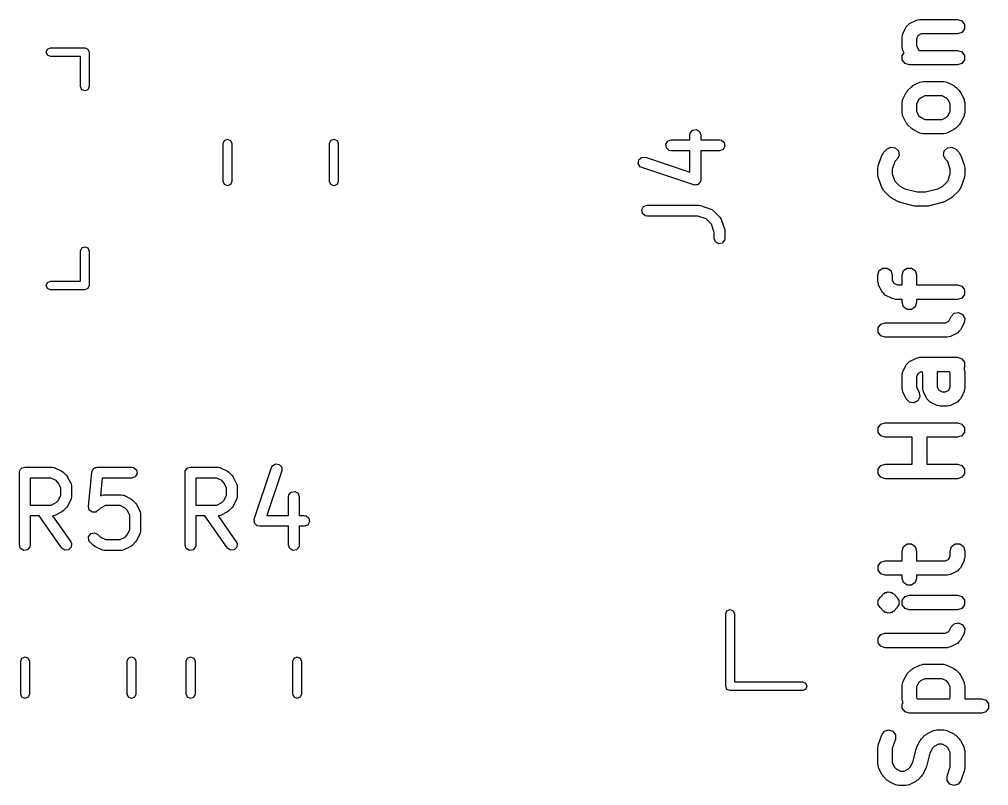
# Model space of a CAD drawing. Extents: x 32 to 173, y -120 to -34.
# Drawn here: x 159.72 to 173.09, y -74.9 to -64.32 of the extents above; entities that cross this region are included whole.
import ezdxf

# ---------------------------------------------------------------- set-up
doc = ezdxf.new("R2010")
doc.units = 0
doc.layers.add('BLACK', color=7, linetype='CONTINUOUS')

msp = doc.modelspace()

# ---------------------------------------------------------------- linework, layer by layer
at = {"layer": 'BLACK', "linetype": 'CONTINUOUS'}
for p, q in [((172, -64.3747), (172.096, -64.327)), ((172.096, -64.327), (172.118, -64.3236)), ((172.118, -64.3236), (172.14, -64.3165)), ((172.14, -64.3165), (172.664, -64.3165)), ((172.664, -64.3165), (172.723, -64.3356)), ((172.723, -64.3356), (172.759, -64.3856)), ((171.908, -64.5146), (171.956, -64.4194)), ((171.956, -64.418), (171.978, -64.3968)), ((171.956, -64.4188), (171.956, -64.418)), ((171.956, -64.4194), (171.956, -64.4188)), ((171.978, -64.3968), (171.999, -64.3753)), ((171.999, -64.3753), (172, -64.3752)), ((172, -64.3752), (172, -64.3747)), ((172.759, -64.4474), (172.723, -64.4974)), ((172.759, -64.3856), (172.759, -64.4474)), ((171.898, -64.5593), (171.905, -64.5374)), ((171.898, -64.7022), (171.898, -64.5593)), ((171.905, -64.5374), (171.908, -64.5146)), ((172.12, -64.5386), (172.098, -64.5829)), ((172.098, -64.5829), (172.098, -64.6786)), ((172.164, -64.5165), (172.12, -64.5386)), ((172.664, -64.5165), (172.164, -64.5165)), ((172.723, -64.4974), (172.664, -64.5165)), ((160.083, -64.7705), (160.101, -64.7281)), ((160.101, -64.7281), (160.143, -64.7105)), ((160.143, -64.7105), (160.618, -64.7105)), ((160.618, -64.7105), (160.66, -64.7281)), ((160.66, -64.7281), (160.678, -64.7705)), ((171.905, -64.7241), (171.898, -64.7022)), ((171.908, -64.7469), (171.905, -64.7241)), ((171.926, -64.7821), (171.908, -64.7469)), ((172.098, -64.6786), (172.127, -64.7382)), ((172.127, -64.7382), (172.134, -64.745)), ((172.134, -64.745), (172.664, -64.745)), ((172.664, -64.745), (172.723, -64.7641)), ((160.101, -64.8129), (160.083, -64.7705)), ((160.143, -64.8305), (160.101, -64.8129)), ((160.558, -64.8305), (160.143, -64.8305)), ((160.558, -65.2455), (160.558, -64.8305)), ((160.678, -64.7705), (160.678, -65.2455)), ((171.902, -64.8141), (171.926, -64.7821)), ((171.902, -64.8759), (171.902, -64.8141)), ((171.939, -64.9259), (171.902, -64.8759)), ((172.723, -64.7641), (172.759, -64.8141)), ((172.759, -64.8759), (172.723, -64.9259)), ((172.759, -64.8141), (172.759, -64.8759)), ((171.998, -64.945), (171.939, -64.9259)), ((172.664, -64.945), (171.998, -64.945)), ((172.723, -64.9259), (172.664, -64.945)), ((160.576, -65.2879), (160.558, -65.2455)), ((160.678, -65.2455), (160.66, -65.2879)), ((171.974, -65.2981), (172.022, -65.2505)), ((172.022, -65.2505), (172.037, -65.2432)), ((172.037, -65.2432), (172.048, -65.2318)), ((172.048, -65.2318), (172.143, -65.1842)), ((172.143, -65.1842), (172.166, -65.1807)), ((172.166, -65.1807), (172.188, -65.1736)), ((172.188, -65.1736), (172.474, -65.1736)), ((172.474, -65.1736), (172.496, -65.1807)), ((172.496, -65.1807), (172.518, -65.1842)), ((172.518, -65.1842), (172.614, -65.2318)), ((172.614, -65.2318), (172.625, -65.2432)), ((172.625, -65.2432), (172.64, -65.2505)), ((172.64, -65.2505), (172.687, -65.2981)), ((160.618, -65.3055), (160.576, -65.2879)), ((160.66, -65.2879), (160.618, -65.3055)), ((171.908, -65.4194), (171.956, -65.3241)), ((171.956, -65.3241), (171.967, -65.3126)), ((171.967, -65.3126), (171.974, -65.2981)), ((172.152, -65.4034), (172.127, -65.4281)), ((172.212, -65.3736), (172.152, -65.4034)), ((172.45, -65.3736), (172.212, -65.3736)), ((172.51, -65.4034), (172.45, -65.3736)), ((172.534, -65.4281), (172.51, -65.4034)), ((172.687, -65.2981), (172.695, -65.3126)), ((172.695, -65.3126), (172.706, -65.3241)), ((172.706, -65.3241), (172.754, -65.4194)), ((171.898, -65.4641), (171.905, -65.4422)), ((171.898, -65.607), (171.898, -65.4641)), ((171.905, -65.4422), (171.908, -65.4194)), ((172.127, -65.4281), (172.098, -65.4877)), ((172.098, -65.4877), (172.098, -65.5833)), ((172.564, -65.4877), (172.534, -65.4281)), ((172.564, -65.5833), (172.564, -65.4877)), ((172.754, -65.4194), (172.757, -65.4422)), ((172.757, -65.4422), (172.764, -65.4641)), ((172.764, -65.4641), (172.764, -65.607)), ((171.905, -65.6289), (171.898, -65.607)), ((171.908, -65.6517), (171.905, -65.6289)), ((171.956, -65.7469), (171.908, -65.6517)), ((172.098, -65.5833), (172.127, -65.643)), ((172.127, -65.643), (172.152, -65.6676)), ((172.152, -65.6676), (172.212, -65.6974)), ((172.45, -65.6974), (172.51, -65.6676)), ((172.51, -65.6676), (172.534, -65.643)), ((172.534, -65.643), (172.564, -65.5833)), ((172.754, -65.6517), (172.706, -65.7469)), ((172.757, -65.6289), (172.754, -65.6517)), ((172.764, -65.607), (172.757, -65.6289)), ((171.967, -65.7585), (171.956, -65.7469)), ((171.974, -65.7729), (171.967, -65.7585)), ((172.022, -65.8205), (171.974, -65.7729)), ((172.212, -65.6974), (172.45, -65.6974)), ((172.687, -65.7729), (172.64, -65.8205)), ((172.695, -65.7585), (172.687, -65.7729)), ((172.706, -65.7469), (172.695, -65.7585)), ((168.97, -65.9117), (168.975, -65.8861)), ((168.97, -65.9796), (168.97, -65.9117)), ((168.975, -65.8861), (169.008, -65.8468)), ((169.008, -65.8468), (169.059, -65.8379)), ((169.059, -65.8379), (169.103, -65.8635)), ((169.103, -65.8635), (169.12, -65.9117)), ((169.12, -65.9117), (169.12, -65.9796)), ((172.037, -65.8279), (172.022, -65.8205)), ((172.048, -65.8393), (172.037, -65.8279)), ((172.143, -65.8869), (172.048, -65.8393)), ((172.166, -65.8903), (172.143, -65.8869)), ((172.188, -65.8974), (172.166, -65.8903)), ((172.474, -65.8974), (172.188, -65.8974)), ((172.496, -65.8903), (172.474, -65.8974)), ((172.518, -65.8869), (172.496, -65.8903)), ((172.614, -65.8393), (172.518, -65.8869)), ((172.625, -65.8279), (172.614, -65.8393)), ((172.64, -65.8205), (172.625, -65.8279)), ((162.527, -66.0327), (162.545, -65.9903)), ((162.527, -66.5553), (162.527, -66.0327)), ((162.545, -65.9903), (162.587, -65.9727)), ((162.587, -65.9727), (162.629, -65.9903)), ((162.629, -65.9903), (162.647, -66.0327)), ((162.647, -66.0327), (162.647, -66.5553)), ((163.997, -66.0327), (164.015, -65.9903)), ((163.997, -66.5553), (163.997, -66.0327)), ((164.015, -65.9903), (164.057, -65.9727)), ((164.057, -65.9727), (164.099, -65.9903)), ((164.099, -65.9903), (164.117, -66.0327)), ((164.117, -66.0327), (164.117, -66.5553)), ((168.638, -66.0415), (168.664, -65.9971)), ((168.647, -66.0921), (168.638, -66.0415)), ((168.664, -65.9971), (168.712, -65.9796)), ((168.712, -65.9796), (168.97, -65.9796)), ((169.12, -65.9796), (169.379, -65.9796)), ((169.379, -65.9796), (169.404, -65.9841)), ((169.404, -65.9841), (169.444, -66.0171)), ((169.453, -66.0676), (169.427, -66.112)), ((169.444, -66.0171), (169.453, -66.0676)), ((171.689, -66.1077), (171.744, -66.0796)), ((171.744, -66.0796), (171.805, -66.0893)), ((172.524, -66.0893), (172.585, -66.0796)), ((172.585, -66.0796), (172.64, -66.1077)), ((168.686, -66.125), (168.647, -66.0921)), ((168.712, -66.1296), (168.686, -66.125)), ((168.97, -66.1296), (168.712, -66.1296)), ((168.97, -66.4267), (168.97, -66.1296)), ((169.379, -66.1296), (169.12, -66.1296)), ((169.12, -66.1296), (169.12, -66.5308)), ((169.427, -66.112), (169.379, -66.1296)), ((171.569, -66.3372), (171.617, -66.1944)), ((171.617, -66.1944), (171.631, -66.1758)), ((171.631, -66.1758), (171.641, -66.1553)), ((171.641, -66.1553), (171.689, -66.1077)), ((171.805, -66.0893), (171.849, -66.133)), ((171.858, -66.194), (171.83, -66.2491)), ((171.849, -66.133), (171.858, -66.194)), ((172.47, -66.194), (172.48, -66.133)), ((172.498, -66.2491), (172.47, -66.194)), ((172.48, -66.133), (172.524, -66.0893)), ((172.64, -66.1077), (172.687, -66.1553)), ((172.687, -66.1553), (172.698, -66.1758)), ((172.698, -66.1758), (172.711, -66.1944)), ((172.711, -66.1944), (172.759, -66.3372)), ((168.258, -66.3077), (168.265, -66.257)), ((168.285, -66.3514), (168.258, -66.3077)), ((168.265, -66.257), (168.304, -66.2229)), ((168.307, -66.3638), (168.285, -66.3514)), ((168.304, -66.2229), (168.355, -66.2215)), ((168.355, -66.2215), (168.97, -66.4267)), ((171.564, -66.3689), (171.569, -66.3534)), ((171.569, -66.3534), (171.569, -66.3372)), ((171.799, -66.28), (171.764, -66.3851)), ((171.83, -66.2491), (171.799, -66.28)), ((172.529, -66.28), (172.498, -66.2491)), ((172.564, -66.3851), (172.529, -66.28)), ((172.759, -66.3372), (172.759, -66.3534)), ((172.759, -66.3534), (172.764, -66.3689)), ((169.022, -66.6019), (168.307, -66.3638)), ((171.564, -66.4641), (171.564, -66.3689)), ((171.569, -66.4795), (171.564, -66.4641)), ((171.569, -66.4957), (171.569, -66.4795)), ((171.764, -66.3851), (171.764, -66.4479)), ((171.764, -66.4479), (171.799, -66.5529)), ((172.529, -66.5529), (172.564, -66.4479)), ((172.564, -66.4479), (172.564, -66.3851)), ((172.764, -66.4641), (172.759, -66.4795)), ((172.759, -66.4795), (172.759, -66.4957)), ((172.764, -66.3689), (172.764, -66.4641)), ((162.545, -66.5977), (162.527, -66.5553)), ((162.587, -66.6153), (162.545, -66.5977)), ((162.629, -66.5977), (162.587, -66.6153)), ((162.647, -66.5553), (162.629, -66.5977)), ((164.015, -66.5977), (163.997, -66.5553)), ((164.057, -66.6153), (164.015, -66.5977)), ((164.099, -66.5977), (164.057, -66.6153)), ((164.117, -66.5553), (164.099, -66.5977)), ((169.027, -66.6018), (169.022, -66.6019)), ((169.032, -66.6046), (169.027, -66.6018)), ((169.053, -66.6011), (169.032, -66.6046)), ((169.073, -66.6005), (169.053, -66.6011)), ((169.077, -66.5967), (169.073, -66.6005)), ((169.083, -66.5957), (169.077, -66.5967)), ((169.096, -66.58), (169.083, -66.5957)), ((169.111, -66.5665), (169.096, -66.58)), ((169.112, -66.5608), (169.111, -66.5665)), ((169.116, -66.5564), (169.112, -66.5608)), ((169.12, -66.5308), (169.116, -66.5564)), ((171.617, -66.6386), (171.569, -66.4957)), ((171.799, -66.5529), (171.866, -66.62)), ((171.866, -66.62), (171.937, -66.6555)), ((172.391, -66.6555), (172.462, -66.62)), ((172.462, -66.62), (172.529, -66.5529)), ((172.759, -66.4957), (172.711, -66.6386)), ((171.631, -66.6571), (171.617, -66.6386)), ((171.641, -66.6777), (171.631, -66.6571)), ((171.736, -66.7729), (171.641, -66.6777)), ((171.937, -66.6555), (172.105, -66.6974)), ((172.105, -66.6974), (172.223, -66.6974)), ((172.223, -66.6974), (172.391, -66.6555)), ((172.687, -66.6777), (172.592, -66.7729)), ((172.698, -66.6571), (172.687, -66.6777)), ((172.711, -66.6386), (172.698, -66.6571)), ((168.331, -66.9019), (168.379, -66.8843)), ((168.379, -66.8843), (169.093, -66.8843)), ((169.093, -66.8843), (169.115, -66.8882)), ((169.115, -66.8882), (169.117, -66.8882)), ((169.117, -66.8882), (169.26, -66.9358)), ((171.751, -66.7803), (171.736, -66.7729)), ((171.762, -66.7916), (171.751, -66.7803)), ((171.858, -66.8393), (171.762, -66.7916)), ((171.869, -66.8409), (171.858, -66.8393)), ((171.878, -66.8468), (171.869, -66.8409)), ((172.069, -66.8944), (171.878, -66.8468)), ((172.45, -66.8468), (172.26, -66.8944)), ((172.46, -66.8409), (172.45, -66.8468)), ((172.471, -66.8393), (172.46, -66.8409)), ((172.566, -66.7916), (172.471, -66.8393)), ((172.578, -66.7803), (172.566, -66.7916)), ((172.592, -66.7729), (172.578, -66.7803)), ((168.305, -66.9463), (168.331, -66.9019)), ((168.314, -66.9968), (168.305, -66.9463)), ((168.353, -67.0298), (168.314, -66.9968)), ((169.26, -66.9358), (169.283, -66.9482)), ((169.283, -66.9482), (169.285, -66.952)), ((169.285, -66.952), (169.289, -66.9539)), ((169.289, -66.9539), (169.384, -67.0492)), ((172.081, -66.8936), (172.069, -66.8944)), ((172.093, -66.8974), (172.081, -66.8936)), ((172.236, -66.8974), (172.093, -66.8974)), ((172.247, -66.8936), (172.236, -66.8974)), ((172.26, -66.8944), (172.247, -66.8936)), ((168.379, -67.0343), (168.353, -67.0298)), ((169.081, -67.0343), (168.379, -67.0343)), ((169.195, -67.0725), (169.081, -67.0343)), ((169.266, -67.1427), (169.195, -67.0725)), ((169.304, -67.2572), (169.266, -67.1427)), ((169.384, -67.0492), (169.399, -67.0705)), ((169.399, -67.0705), (169.4, -67.075)), ((169.4, -67.075), (169.402, -67.0785)), ((169.402, -67.0785), (169.45, -67.2213)), ((169.304, -67.3403), (169.304, -67.2572)), ((169.45, -67.2213), (169.453, -67.2435)), ((169.453, -67.2435), (169.454, -67.245)), ((169.454, -67.245), (169.454, -67.3403)), ((169.321, -67.3885), (169.304, -67.3403)), ((169.366, -67.4141), (169.321, -67.3885)), ((169.416, -67.4052), (169.366, -67.4141)), ((169.449, -67.3659), (169.416, -67.4052)), ((169.454, -67.3403), (169.449, -67.3659)), ((160.558, -67.5155), (160.576, -67.4731)), ((160.558, -67.9305), (160.558, -67.5155)), ((160.576, -67.4731), (160.618, -67.4555)), ((160.618, -67.4555), (160.66, -67.4731)), ((160.66, -67.4731), (160.678, -67.5155)), ((160.678, -67.5155), (160.678, -67.9905)), ((171.564, -67.845), (171.583, -67.7863)), ((171.583, -67.7863), (171.633, -67.7499)), ((171.633, -67.7499), (171.695, -67.7499)), ((171.695, -67.7499), (171.745, -67.7863)), ((171.745, -67.7863), (171.764, -67.845)), ((171.898, -67.845), (171.917, -67.7863)), ((171.917, -67.7863), (171.967, -67.7499)), ((171.967, -67.7499), (172.028, -67.7499)), ((172.028, -67.7499), (172.078, -67.7863)), ((172.078, -67.7863), (172.098, -67.845)), ((160.083, -67.9905), (160.101, -67.9481)), ((160.101, -67.9481), (160.143, -67.9305)), ((160.143, -67.9305), (160.558, -67.9305)), ((171.564, -67.9403), (171.564, -67.845)), ((171.571, -67.9622), (171.564, -67.9403)), ((171.764, -67.845), (171.764, -67.9167)), ((171.764, -67.9167), (171.786, -67.961)), ((171.898, -67.9831), (171.898, -67.845)), ((172.098, -67.845), (172.098, -67.9831)), ((160.101, -68.0329), (160.083, -67.9905)), ((160.143, -68.0505), (160.101, -68.0329)), ((160.618, -68.0505), (160.143, -68.0505)), ((160.66, -68.0329), (160.618, -68.0505)), ((160.678, -67.9905), (160.66, -68.0329)), ((171.575, -67.985), (171.571, -67.9622)), ((171.622, -68.0802), (171.575, -67.985)), ((171.623, -68.0808), (171.622, -68.0802)), ((171.623, -68.0816), (171.623, -68.0808)), ((171.645, -68.1028), (171.623, -68.0816)), ((171.786, -67.961), (171.831, -67.9831)), ((171.831, -67.9831), (171.898, -67.9831)), ((172.098, -67.9831), (172.664, -67.9831)), ((172.664, -67.9831), (172.723, -68.0022)), ((172.723, -68.0022), (172.759, -68.0522)), ((172.759, -68.0522), (172.759, -68.114)), ((171.666, -68.1243), (171.645, -68.1028)), ((171.667, -68.1244), (171.666, -68.1243)), ((171.667, -68.125), (171.667, -68.1244)), ((171.762, -68.1726), (171.667, -68.125)), ((171.785, -68.176), (171.762, -68.1726)), ((171.807, -68.1831), (171.785, -68.176)), ((171.898, -68.1831), (171.807, -68.1831)), ((171.898, -68.226), (171.898, -68.1831)), ((171.917, -68.2848), (171.898, -68.226)), ((172.098, -68.226), (172.078, -68.2848)), ((172.664, -68.1831), (172.098, -68.1831)), ((172.098, -68.1831), (172.098, -68.226)), ((172.723, -68.164), (172.664, -68.1831)), ((172.759, -68.114), (172.723, -68.164)), ((171.967, -68.3211), (171.917, -68.2848)), ((172.028, -68.3211), (171.967, -68.3211)), ((172.078, -68.2848), (172.028, -68.3211)), ((172.498, -68.507), (172.542, -68.4848)), ((172.542, -68.4848), (172.575, -68.4194)), ((172.575, -68.4194), (172.618, -68.3753)), ((172.618, -68.3753), (172.679, -68.3652)), ((172.679, -68.3652), (172.734, -68.3928)), ((172.734, -68.3928), (172.763, -68.4477)), ((172.763, -68.4477), (172.754, -68.5088)), ((171.569, -68.576), (171.605, -68.526)), ((171.569, -68.6379), (171.569, -68.576)), ((171.605, -68.526), (171.664, -68.507)), ((171.664, -68.507), (172.498, -68.507)), ((172.684, -68.6266), (172.663, -68.6481)), ((172.705, -68.6054), (172.684, -68.6266)), ((172.706, -68.6041), (172.705, -68.6046)), ((172.705, -68.6046), (172.705, -68.6054)), ((172.754, -68.5088), (172.706, -68.6041)), ((171.605, -68.6879), (171.569, -68.6379)), ((171.664, -68.707), (171.605, -68.6879)), ((172.521, -68.707), (171.664, -68.707)), ((172.543, -68.6998), (172.521, -68.707)), ((172.566, -68.6964), (172.543, -68.6998)), ((172.661, -68.6488), (172.566, -68.6964)), ((172.662, -68.6482), (172.661, -68.6488)), ((172.663, -68.6481), (172.662, -68.6482)), ((172, -69.0413), (172.096, -68.9937)), ((172.096, -68.9937), (172.118, -68.9903)), ((172.118, -68.9903), (172.14, -68.9831)), ((172.14, -68.9831), (172.664, -68.9831)), ((172.664, -68.9831), (172.723, -69.0022)), ((172.723, -69.0022), (172.759, -69.0522)), ((171.908, -69.1813), (171.956, -69.086)), ((171.956, -69.0847), (171.978, -69.0635)), ((171.956, -69.0855), (171.956, -69.0847)), ((171.956, -69.086), (171.956, -69.0855)), ((171.978, -69.0635), (171.999, -69.042)), ((171.999, -69.042), (172, -69.0419)), ((172, -69.0419), (172, -69.0413)), ((172.759, -69.114), (172.75, -69.1267)), ((172.75, -69.1267), (172.754, -69.1337)), ((172.754, -69.1337), (172.757, -69.1565)), ((172.757, -69.1565), (172.764, -69.1784)), ((172.759, -69.0522), (172.759, -69.114)), ((171.898, -69.226), (171.905, -69.2041)), ((171.898, -69.4165), (171.898, -69.226)), ((171.905, -69.2041), (171.908, -69.1813)), ((172.12, -69.2053), (172.098, -69.2496)), ((172.098, -69.2496), (172.098, -69.3929)), ((172.164, -69.1831), (172.12, -69.2053)), ((172.174, -69.1831), (172.164, -69.1831)), ((172.183, -69.202), (172.174, -69.1831)), ((172.183, -69.4165), (172.183, -69.202)), ((172.555, -69.1831), (172.383, -69.1831)), ((172.383, -69.1831), (172.383, -69.3929)), ((172.564, -69.202), (172.555, -69.1831)), ((172.564, -69.3929), (172.564, -69.202)), ((172.764, -69.1784), (172.764, -69.4165)), ((171.905, -69.4384), (171.898, -69.4165)), ((172.098, -69.3929), (172.135, -69.467)), ((172.19, -69.4384), (172.183, -69.4165)), ((172.383, -69.3929), (172.405, -69.4372)), ((172.542, -69.4372), (172.564, -69.3929)), ((172.764, -69.4165), (172.757, -69.4384)), ((171.908, -69.4612), (171.905, -69.4384)), ((171.956, -69.5564), (171.908, -69.4612)), ((171.999, -69.6005), (171.956, -69.5564)), ((172.144, -69.5281), (172.115, -69.583)), ((172.135, -69.467), (172.144, -69.5281)), ((172.194, -69.4612), (172.19, -69.4384)), ((172.241, -69.5564), (172.194, -69.4612)), ((172.242, -69.557), (172.241, -69.5564)), ((172.242, -69.5578), (172.242, -69.557)), ((172.264, -69.579), (172.242, -69.5578)), ((172.405, -69.4372), (172.45, -69.4593)), ((172.45, -69.4593), (172.498, -69.4593)), ((172.498, -69.4593), (172.542, -69.4372)), ((172.705, -69.5578), (172.684, -69.579)), ((172.706, -69.5564), (172.705, -69.557)), ((172.705, -69.557), (172.705, -69.5578)), ((172.754, -69.4612), (172.706, -69.5564)), ((172.757, -69.4384), (172.754, -69.4612)), ((172.06, -69.6106), (171.999, -69.6005)), ((172.115, -69.583), (172.06, -69.6106)), ((172.285, -69.6005), (172.264, -69.579)), ((172.286, -69.6006), (172.285, -69.6005)), ((172.286, -69.6012), (172.286, -69.6006)), ((172.381, -69.6488), (172.286, -69.6012)), ((172.404, -69.6522), (172.381, -69.6488)), ((172.426, -69.6593), (172.404, -69.6522)), ((172.521, -69.6593), (172.426, -69.6593)), ((172.543, -69.6522), (172.521, -69.6593)), ((172.566, -69.6488), (172.543, -69.6522)), ((172.661, -69.6012), (172.566, -69.6488)), ((172.662, -69.6006), (172.661, -69.6012)), ((172.663, -69.6005), (172.662, -69.6006)), ((172.684, -69.579), (172.663, -69.6005)), ((171.569, -69.957), (171.605, -69.907)), ((171.569, -70.0188), (171.569, -69.957)), ((171.605, -69.907), (171.664, -69.8879)), ((171.664, -69.8879), (172.664, -69.8879)), ((172.664, -69.8879), (172.723, -69.907)), ((172.723, -69.907), (172.759, -69.957)), ((172.759, -69.957), (172.759, -70.0188)), ((171.605, -70.0688), (171.569, -70.0188)), ((171.664, -70.0879), (171.605, -70.0688)), ((172.04, -70.0879), (171.664, -70.0879)), ((172.04, -70.4593), (172.04, -70.0879)), ((172.664, -70.0879), (172.24, -70.0879)), ((172.24, -70.0879), (172.24, -70.4593)), ((172.723, -70.0688), (172.664, -70.0879)), ((172.759, -70.0188), (172.723, -70.0688)), ((159.772, -70.5065), (159.79, -70.4998)), ((159.79, -70.4998), (160.171, -70.4998)), ((160.171, -70.4998), (160.197, -70.5043)), ((160.775, -70.5053), (160.79, -70.4998)), ((160.79, -70.4998), (161.266, -70.4998)), ((161.266, -70.4998), (161.292, -70.5043)), ((162.058, -70.5065), (162.076, -70.4998)), ((162.076, -70.4998), (162.457, -70.4998)), ((162.457, -70.4998), (162.483, -70.5043)), ((163.195, -70.5035), (163.208, -70.4806)), ((163.208, -70.4806), (163.251, -70.4537)), ((163.251, -70.4537), (163.302, -70.4612)), ((163.302, -70.4612), (163.336, -70.4996)), ((163.336, -70.4996), (163.338, -70.5509)), ((171.569, -70.5284), (171.605, -70.4784)), ((171.605, -70.4784), (171.664, -70.4593)), ((171.664, -70.4593), (172.04, -70.4593)), ((172.24, -70.4593), (172.664, -70.4593)), ((172.664, -70.4593), (172.723, -70.4784)), ((172.723, -70.4784), (172.759, -70.5284)), ((159.715, -70.5748), (159.717, -70.5651)), ((159.715, -71.5748), (159.715, -70.5748)), ((159.716, -70.5618), (159.718, -70.5589)), ((159.717, -70.5651), (159.716, -70.5618)), ((159.718, -70.5589), (159.719, -70.5492)), ((159.719, -70.5492), (159.732, -70.5342)), ((159.732, -70.5342), (159.742, -70.5174)), ((159.742, -70.5174), (159.748, -70.5151)), ((159.748, -70.5151), (159.752, -70.5099)), ((159.752, -70.5099), (159.772, -70.5065)), ((160.197, -70.5043), (160.2, -70.5072)), ((160.2, -70.5072), (160.204, -70.5077)), ((160.204, -70.5077), (160.3, -70.5554)), ((160.3, -70.5554), (160.318, -70.5687)), ((160.318, -70.5687), (160.319, -70.5694)), ((160.319, -70.5694), (160.367, -70.617)), ((160.367, -70.617), (160.38, -70.6354)), ((160.38, -70.6354), (160.381, -70.6365)), ((160.668, -71.0435), (160.715, -70.5674)), ((160.715, -70.5674), (160.716, -70.5635)), ((160.716, -70.5618), (160.718, -70.5591)), ((160.716, -70.5635), (160.716, -70.5618)), ((160.718, -70.5591), (160.722, -70.5423)), ((160.722, -70.5423), (160.734, -70.5312)), ((160.734, -70.5312), (160.742, -70.5174)), ((160.742, -70.5174), (160.752, -70.5138)), ((160.752, -70.5138), (160.759, -70.5065)), ((160.759, -70.5065), (160.775, -70.5053)), ((161.314, -70.6323), (161.266, -70.6498)), ((161.292, -70.5043), (161.331, -70.5373)), ((161.34, -70.5878), (161.314, -70.6323)), ((161.331, -70.5373), (161.34, -70.5878)), ((162.001, -70.5748), (162.003, -70.5651)), ((162.001, -71.5748), (162.001, -70.5748)), ((162.002, -70.5618), (162.004, -70.5589)), ((162.003, -70.5651), (162.002, -70.5618)), ((162.004, -70.5589), (162.005, -70.5492)), ((162.005, -70.5492), (162.018, -70.5342)), ((162.018, -70.5342), (162.028, -70.5174)), ((162.028, -70.5174), (162.034, -70.5151)), ((162.034, -70.5151), (162.038, -70.5099)), ((162.038, -70.5099), (162.058, -70.5065)), ((162.483, -70.5043), (162.486, -70.5072)), ((162.486, -70.5072), (162.49, -70.5077)), ((162.49, -70.5077), (162.586, -70.5554)), ((162.586, -70.5554), (162.604, -70.5687)), ((162.604, -70.5687), (162.605, -70.5694)), ((162.605, -70.5694), (162.653, -70.617)), ((162.653, -70.617), (162.666, -70.6354)), ((162.666, -70.6354), (162.667, -70.6365)), ((162.957, -71.2178), (163.195, -70.5035)), ((163.338, -70.5509), (163.132, -71.1665)), ((171.569, -70.5902), (171.569, -70.5284)), ((171.605, -70.6402), (171.569, -70.5902)), ((172.759, -70.5902), (172.723, -70.6402)), ((172.759, -70.5284), (172.759, -70.5902)), ((160.153, -70.6498), (159.865, -70.6498)), ((159.865, -70.6498), (159.865, -71.0236)), ((160.222, -70.6841), (160.153, -70.6498)), ((160.252, -70.7145), (160.222, -70.6841)), ((160.286, -70.783), (160.252, -70.7145)), ((160.381, -70.6365), (160.428, -70.7318)), ((160.428, -70.7318), (160.436, -70.7567)), ((160.436, -70.7567), (160.435, -70.7611)), ((160.435, -70.7611), (160.436, -70.7653)), ((160.436, -70.7653), (160.436, -70.9082)), ((160.858, -70.6498), (160.833, -70.898)), ((161.266, -70.6498), (160.858, -70.6498)), ((162.439, -70.6498), (162.151, -70.6498)), ((162.151, -70.6498), (162.151, -71.0236)), ((162.508, -70.6841), (162.439, -70.6498)), ((162.538, -70.7145), (162.508, -70.6841)), ((162.572, -70.783), (162.538, -70.7145)), ((162.667, -70.6365), (162.714, -70.7318)), ((162.714, -70.7318), (162.722, -70.7567)), ((162.722, -70.7567), (162.721, -70.7611)), ((162.721, -70.7611), (162.722, -70.7653)), ((162.722, -70.7653), (162.722, -70.9082)), ((171.664, -70.6593), (171.605, -70.6402)), ((172.664, -70.6593), (171.664, -70.6593)), ((172.723, -70.6402), (172.664, -70.6593)), ((160.252, -70.959), (160.286, -70.8904)), ((160.286, -70.8904), (160.286, -70.783)), ((160.833, -70.898), (160.852, -70.8887)), ((160.852, -70.8887), (160.877, -70.8813)), ((160.877, -70.8813), (160.881, -70.8823)), ((160.881, -70.8823), (160.885, -70.8808)), ((160.885, -70.8808), (161.123, -70.8808)), ((161.123, -70.8808), (161.149, -70.8853)), ((161.149, -70.8853), (161.152, -70.8882)), ((161.152, -70.8882), (161.157, -70.8887)), ((161.157, -70.8887), (161.252, -70.9363)), ((162.538, -70.959), (162.572, -70.8904)), ((162.572, -70.8904), (162.572, -70.783)), ((163.429, -70.9082), (163.434, -70.8825)), ((163.434, -70.8825), (163.467, -70.8432)), ((163.467, -70.8432), (163.517, -70.8343)), ((163.517, -70.8343), (163.562, -70.8599)), ((163.562, -70.8599), (163.579, -70.9082)), ((159.865, -71.0236), (160.153, -71.0236)), ((160.153, -71.0236), (160.222, -70.9894)), ((160.222, -70.9894), (160.252, -70.959)), ((160.381, -71.0369), (160.367, -71.0549)), ((160.428, -70.9417), (160.381, -71.0369)), ((160.429, -70.9372), (160.428, -70.9417)), ((160.432, -70.9338), (160.429, -70.9372)), ((160.436, -70.9082), (160.432, -70.9338)), ((160.903, -71.0308), (160.834, -71.065)), ((161.106, -71.0308), (160.903, -71.0308)), ((161.174, -71.065), (161.106, -71.0308)), ((161.252, -70.9363), (161.27, -70.9497)), ((161.27, -70.9497), (161.272, -70.9504)), ((161.272, -70.9504), (161.319, -70.998)), ((161.319, -70.998), (161.332, -71.0163)), ((161.332, -71.0163), (161.333, -71.0175)), ((161.333, -71.0175), (161.381, -71.1127)), ((162.151, -71.0236), (162.439, -71.0236)), ((162.439, -71.0236), (162.508, -70.9894)), ((162.508, -70.9894), (162.538, -70.959)), ((162.667, -71.0369), (162.653, -71.0549)), ((162.714, -70.9417), (162.667, -71.0369)), ((162.715, -70.9372), (162.714, -70.9417)), ((162.718, -70.9338), (162.715, -70.9372)), ((162.722, -70.9082), (162.718, -70.9338)), ((163.429, -71.1665), (163.429, -70.9082)), ((163.579, -70.9082), (163.579, -71.1665)), ((160.204, -71.1657), (160.179, -71.1731)), ((160.3, -71.1181), (160.204, -71.1657)), ((160.301, -71.1169), (160.3, -71.1181)), ((160.319, -71.104), (160.301, -71.1169)), ((160.367, -71.0564), (160.319, -71.104)), ((160.367, -71.0549), (160.367, -71.0564)), ((160.668, -71.044), (160.668, -71.0435)), ((160.668, -71.0445), (160.668, -71.044)), ((160.674, -71.0688), (160.668, -71.0445)), ((160.68, -71.0933), (160.674, -71.0688)), ((160.681, -71.0935), (160.68, -71.0933)), ((160.681, -71.094), (160.681, -71.0935)), ((160.701, -71.1085), (160.681, -71.094)), ((160.722, -71.1232), (160.701, -71.1085)), ((160.723, -71.1235), (160.722, -71.1232)), ((160.722, -71.1232), (160.722, -71.1232)), ((160.748, -71.1213), (160.723, -71.1235)), ((160.773, -71.1194), (160.748, -71.1213)), ((160.774, -71.119), (160.773, -71.119)), ((160.773, -71.119), (160.773, -71.1194)), ((160.795, -71.104), (160.774, -71.119)), ((160.834, -71.065), (160.795, -71.104)), ((161.204, -71.0954), (161.174, -71.065)), ((161.239, -71.164), (161.204, -71.0954)), ((161.239, -71.3666), (161.239, -71.164)), ((161.381, -71.1127), (161.388, -71.1377)), ((161.388, -71.1377), (161.387, -71.142)), ((161.387, -71.142), (161.389, -71.1462)), ((161.389, -71.1462), (161.389, -71.3843)), ((162.49, -71.1657), (162.465, -71.1731)), ((162.586, -71.1181), (162.49, -71.1657)), ((162.587, -71.1169), (162.586, -71.1181)), ((162.605, -71.104), (162.587, -71.1169)), ((162.653, -71.0564), (162.605, -71.104)), ((162.653, -71.0549), (162.653, -71.0564)), ((163.132, -71.1665), (163.429, -71.1665)), ((163.579, -71.1665), (163.647, -71.1665)), ((163.647, -71.1665), (163.673, -71.171)), ((159.989, -71.1736), (159.865, -71.1736)), ((159.865, -71.1736), (159.865, -71.5748)), ((160.3, -71.6178), (159.989, -71.1736)), ((160.175, -71.1721), (160.172, -71.1733)), ((160.172, -71.1733), (160.423, -71.5318)), ((160.179, -71.1731), (160.175, -71.1721)), ((162.275, -71.1736), (162.151, -71.1736)), ((162.151, -71.1736), (162.151, -71.5748)), ((162.586, -71.6178), (162.275, -71.1736)), ((162.461, -71.1721), (162.458, -71.1733)), ((162.458, -71.1733), (162.709, -71.5318)), ((162.465, -71.1731), (162.461, -71.1721)), ((162.954, -71.2285), (162.957, -71.2235)), ((162.958, -71.2486), (162.954, -71.2285)), ((162.957, -71.2235), (162.957, -71.2178)), ((162.959, -71.2691), (162.958, -71.2486)), ((162.962, -71.2733), (162.959, -71.2691)), ((162.963, -71.279), (162.962, -71.2733)), ((162.979, -71.2921), (162.963, -71.279)), ((162.993, -71.3074), (162.979, -71.2921)), ((163.696, -71.2989), (163.647, -71.3165)), ((163.673, -71.171), (163.712, -71.204)), ((163.721, -71.2545), (163.696, -71.2989)), ((163.712, -71.204), (163.721, -71.2545)), ((160.67, -71.4602), (160.699, -71.4181)), ((160.699, -71.4181), (160.749, -71.4049)), ((160.749, -71.4049), (160.795, -71.4265)), ((160.795, -71.4265), (160.834, -71.4656)), ((161.174, -71.4656), (161.204, -71.4352)), ((161.204, -71.4352), (161.239, -71.3666)), ((161.381, -71.4179), (161.333, -71.5131)), ((161.384, -71.41), (161.381, -71.4134)), ((161.381, -71.4134), (161.381, -71.4179)), ((161.389, -71.3843), (161.384, -71.41)), ((162.998, -71.3083), (162.993, -71.3074)), ((163.003, -71.312), (162.998, -71.3083)), ((163.028, -71.3165), (163.003, -71.312)), ((163.429, -71.3165), (163.028, -71.3165)), ((163.429, -71.5748), (163.429, -71.3165)), ((163.647, -71.3165), (163.579, -71.3165)), ((163.579, -71.3165), (163.579, -71.5748)), ((160.423, -71.5318), (160.434, -71.5554)), ((160.434, -71.5554), (160.429, -71.6065)), ((160.674, -71.5113), (160.67, -71.4602)), ((160.689, -71.5326), (160.674, -71.5113)), ((160.737, -71.5802), (160.689, -71.5326)), ((160.834, -71.4656), (160.903, -71.4998)), ((160.903, -71.4998), (161.106, -71.4998)), ((161.106, -71.4998), (161.174, -71.4656)), ((161.319, -71.5326), (161.272, -71.5802)), ((161.32, -71.5311), (161.319, -71.5326)), ((161.333, -71.5131), (161.32, -71.5311)), ((162.709, -71.5318), (162.72, -71.5554)), ((162.72, -71.5554), (162.715, -71.6065)), ((171.917, -71.5958), (171.967, -71.5595)), ((171.967, -71.5595), (172.028, -71.5595)), ((172.028, -71.5595), (172.078, -71.5958)), ((172.583, -71.5958), (172.633, -71.5595)), ((172.633, -71.5595), (172.695, -71.5595)), ((172.695, -71.5595), (172.745, -71.5958)), ((159.732, -71.623), (159.715, -71.5748)), ((159.777, -71.6487), (159.732, -71.623)), ((159.827, -71.6398), (159.777, -71.6487)), ((159.86, -71.6005), (159.827, -71.6398)), ((159.865, -71.5748), (159.86, -71.6005)), ((160.342, -71.6473), (160.3, -71.6178)), ((160.393, -71.6428), (160.342, -71.6473)), ((160.429, -71.6065), (160.393, -71.6428)), ((160.738, -71.5809), (160.737, -71.5802)), ((160.756, -71.5943), (160.738, -71.5809)), ((160.852, -71.6419), (160.756, -71.5943)), ((160.856, -71.6424), (160.852, -71.6419)), ((160.859, -71.6453), (160.856, -71.6424)), ((160.885, -71.6498), (160.859, -71.6453)), ((161.123, -71.6498), (160.885, -71.6498)), ((161.127, -71.6483), (161.123, -71.6498)), ((161.132, -71.6493), (161.127, -71.6483)), ((161.157, -71.6419), (161.132, -71.6493)), ((161.252, -71.5943), (161.157, -71.6419)), ((161.253, -71.5931), (161.252, -71.5943)), ((161.272, -71.5802), (161.253, -71.5931)), ((162.018, -71.623), (162.001, -71.5748)), ((162.063, -71.6487), (162.018, -71.623)), ((162.113, -71.6398), (162.063, -71.6487)), ((162.146, -71.6005), (162.113, -71.6398)), ((162.151, -71.5748), (162.146, -71.6005)), ((162.628, -71.6473), (162.586, -71.6178)), ((162.679, -71.6428), (162.628, -71.6473)), ((162.715, -71.6065), (162.679, -71.6428)), ((163.447, -71.623), (163.429, -71.5748)), ((163.491, -71.6487), (163.447, -71.623)), ((163.542, -71.6398), (163.491, -71.6487)), ((163.575, -71.6005), (163.542, -71.6398)), ((163.579, -71.5748), (163.575, -71.6005)), ((171.898, -71.6546), (171.917, -71.5958)), ((171.898, -71.7927), (171.898, -71.6546)), ((172.078, -71.5958), (172.098, -71.6546)), ((172.098, -71.6546), (172.098, -71.7927)), ((172.564, -71.6546), (172.583, -71.5958)), ((172.564, -71.7262), (172.564, -71.6546)), ((172.745, -71.5958), (172.764, -71.6546)), ((172.764, -71.6546), (172.764, -71.7498)), ((171.569, -71.8618), (171.605, -71.8118)), ((171.605, -71.8118), (171.664, -71.7927)), ((171.664, -71.7927), (171.898, -71.7927)), ((172.098, -71.7927), (172.498, -71.7927)), ((172.498, -71.7927), (172.542, -71.7705)), ((172.542, -71.7705), (172.564, -71.7262)), ((172.754, -71.7945), (172.706, -71.8898)), ((172.757, -71.7717), (172.754, -71.7945)), ((172.764, -71.7498), (172.757, -71.7717)), ((171.569, -71.9236), (171.569, -71.8618)), ((171.605, -71.9736), (171.569, -71.9236)), ((171.664, -71.9927), (171.605, -71.9736)), ((172.661, -71.9345), (172.566, -71.9821)), ((172.662, -71.9339), (172.661, -71.9345)), ((172.663, -71.9338), (172.662, -71.9339)), ((172.684, -71.9123), (172.663, -71.9338)), ((172.705, -71.8911), (172.684, -71.9123)), ((172.706, -71.8898), (172.705, -71.8903)), ((172.705, -71.8903), (172.705, -71.8911)), ((171.898, -71.9927), (171.664, -71.9927)), ((171.898, -72.0355), (171.898, -71.9927)), ((171.917, -72.0943), (171.898, -72.0355)), ((171.967, -72.1306), (171.917, -72.0943)), ((172.078, -72.0943), (172.028, -72.1306)), ((172.098, -72.0355), (172.078, -72.0943)), ((172.521, -71.9927), (172.098, -71.9927)), ((172.098, -71.9927), (172.098, -72.0355)), ((172.543, -71.9855), (172.521, -71.9927)), ((172.566, -71.9821), (172.543, -71.9855)), ((171.655, -72.2433), (171.666, -72.2321)), ((171.666, -72.2321), (171.682, -72.2297)), ((171.682, -72.2297), (171.696, -72.2225)), ((171.696, -72.2225), (171.712, -72.2249)), ((171.712, -72.2249), (171.727, -72.2225)), ((171.727, -72.2225), (171.742, -72.2297)), ((171.742, -72.2297), (171.757, -72.2321)), ((171.757, -72.2321), (171.768, -72.2433)), ((172.028, -72.1306), (171.967, -72.1306)), ((171.565, -72.3532), (171.569, -72.346)), ((171.568, -72.3689), (171.565, -72.3532)), ((171.565, -72.3845), (171.568, -72.3689)), ((171.569, -72.338), (171.574, -72.3314)), ((171.569, -72.346), (171.569, -72.338)), ((171.574, -72.3314), (171.575, -72.3235)), ((171.575, -72.3235), (171.586, -72.3123)), ((171.586, -72.3123), (171.594, -72.2981)), ((171.594, -72.2981), (171.641, -72.2505)), ((171.641, -72.2505), (171.655, -72.2433)), ((171.768, -72.2433), (171.783, -72.2505)), ((171.783, -72.2505), (171.83, -72.2981)), ((171.83, -72.2981), (171.837, -72.3123)), ((171.837, -72.3123), (171.849, -72.3235)), ((171.849, -72.3235), (171.85, -72.3314)), ((171.85, -72.3314), (171.855, -72.338)), ((171.855, -72.338), (171.855, -72.346)), ((171.855, -72.346), (171.858, -72.3532)), ((171.858, -72.3532), (171.856, -72.3689)), ((171.856, -72.3689), (171.858, -72.3845)), ((171.902, -72.338), (171.939, -72.288)), ((171.902, -72.3998), (171.902, -72.338)), ((171.939, -72.288), (171.998, -72.2689)), ((171.998, -72.2689), (172.664, -72.2689)), ((172.664, -72.2689), (172.723, -72.288)), ((172.723, -72.288), (172.759, -72.338)), ((172.759, -72.338), (172.759, -72.3998)), ((169.464, -72.526), (169.482, -72.4836)), ((169.482, -72.4836), (169.524, -72.466)), ((169.524, -72.466), (169.566, -72.4836)), ((169.566, -72.4836), (169.584, -72.526)), ((171.569, -72.3917), (171.565, -72.3845)), ((171.569, -72.3998), (171.569, -72.3917)), ((171.574, -72.4063), (171.569, -72.3998)), ((171.575, -72.4143), (171.574, -72.4063)), ((171.586, -72.4255), (171.575, -72.4143)), ((171.594, -72.4396), (171.586, -72.4255)), ((171.641, -72.4872), (171.594, -72.4396)), ((171.655, -72.4944), (171.641, -72.4872)), ((171.666, -72.5056), (171.655, -72.4944)), ((171.682, -72.5081), (171.666, -72.5056)), ((171.696, -72.5152), (171.682, -72.5081)), ((171.742, -72.5081), (171.727, -72.5152)), ((171.757, -72.5056), (171.742, -72.5081)), ((171.768, -72.4944), (171.757, -72.5056)), ((171.783, -72.4872), (171.768, -72.4944)), ((171.83, -72.4396), (171.783, -72.4872)), ((171.837, -72.4255), (171.83, -72.4396)), ((171.849, -72.4143), (171.837, -72.4255)), ((171.85, -72.4063), (171.849, -72.4143)), ((171.855, -72.3998), (171.85, -72.4063)), ((171.858, -72.3845), (171.855, -72.3917)), ((171.855, -72.3917), (171.855, -72.3998)), ((171.939, -72.4498), (171.902, -72.3998)), ((171.998, -72.4689), (171.939, -72.4498)), ((172.664, -72.4689), (171.998, -72.4689)), ((172.723, -72.4498), (172.664, -72.4689)), ((172.759, -72.3998), (172.723, -72.4498)), ((169.464, -73.526), (169.464, -72.526)), ((169.584, -72.526), (169.584, -73.466)), ((171.712, -72.5128), (171.696, -72.5152)), ((171.727, -72.5152), (171.712, -72.5128)), ((172.498, -72.7927), (172.542, -72.7705)), ((172.542, -72.7705), (172.575, -72.7051)), ((172.575, -72.7051), (172.618, -72.6611)), ((172.618, -72.6611), (172.679, -72.6509)), ((172.679, -72.6509), (172.734, -72.6786)), ((172.734, -72.6786), (172.763, -72.7334)), ((172.763, -72.7334), (172.754, -72.7945)), ((171.569, -72.8618), (171.605, -72.8118)), ((171.569, -72.9236), (171.569, -72.8618)), ((171.605, -72.8118), (171.664, -72.7927)), ((171.664, -72.7927), (172.498, -72.7927)), ((172.705, -72.8911), (172.684, -72.9123)), ((172.706, -72.8898), (172.705, -72.8903)), ((172.705, -72.8903), (172.705, -72.8911)), ((172.754, -72.7945), (172.706, -72.8898)), ((171.605, -72.9736), (171.569, -72.9236)), ((171.664, -72.9927), (171.605, -72.9736)), ((172.521, -72.9927), (171.664, -72.9927)), ((172.543, -72.9855), (172.521, -72.9927)), ((172.566, -72.9821), (172.543, -72.9855)), ((172.661, -72.9345), (172.566, -72.9821)), ((172.662, -72.9339), (172.661, -72.9345)), ((172.663, -72.9338), (172.662, -72.9339)), ((172.684, -72.9123), (172.663, -72.9338)), ((159.733, -73.1789), (159.751, -73.1365)), ((159.751, -73.1365), (159.793, -73.1189)), ((159.793, -73.1189), (159.835, -73.1365)), ((159.835, -73.1365), (159.853, -73.1789)), ((161.203, -73.1789), (161.221, -73.1365)), ((161.221, -73.1365), (161.263, -73.1189)), ((161.263, -73.1189), (161.305, -73.1365)), ((161.305, -73.1365), (161.323, -73.1789)), ((162.019, -73.1789), (162.037, -73.1365)), ((162.037, -73.1365), (162.079, -73.1189)), ((162.079, -73.1189), (162.121, -73.1365)), ((162.121, -73.1365), (162.139, -73.1789)), ((163.489, -73.1789), (163.507, -73.1365)), ((163.507, -73.1365), (163.549, -73.1189)), ((163.549, -73.1189), (163.591, -73.1365)), ((163.591, -73.1365), (163.609, -73.1789)), ((159.733, -73.6331), (159.733, -73.1789)), ((159.853, -73.1789), (159.853, -73.6331)), ((161.203, -73.6331), (161.203, -73.1789)), ((161.323, -73.1789), (161.323, -73.6331)), ((162.019, -73.6331), (162.019, -73.1789)), ((162.139, -73.1789), (162.139, -73.6331)), ((163.489, -73.6331), (163.489, -73.1789)), ((163.609, -73.1789), (163.609, -73.6331)), ((171.974, -73.3458), (172.022, -73.2981)), ((172.022, -73.2981), (172.037, -73.2908)), ((172.037, -73.2908), (172.048, -73.2794)), ((172.048, -73.2794), (172.143, -73.2318)), ((172.143, -73.2318), (172.166, -73.2284)), ((172.166, -73.2284), (172.188, -73.2212)), ((172.188, -73.2212), (172.474, -73.2212)), ((172.474, -73.2212), (172.496, -73.2284)), ((172.496, -73.2284), (172.518, -73.2318)), ((172.518, -73.2318), (172.614, -73.2794)), ((172.614, -73.2794), (172.625, -73.2908)), ((172.625, -73.2908), (172.64, -73.2981)), ((172.64, -73.2981), (172.687, -73.3458)), ((171.908, -73.467), (171.956, -73.3718)), ((171.956, -73.3718), (171.967, -73.3602)), ((171.967, -73.3602), (171.974, -73.3458)), ((172.212, -73.4212), (172.152, -73.451)), ((172.45, -73.4212), (172.212, -73.4212)), ((172.51, -73.451), (172.45, -73.4212)), ((172.687, -73.3458), (172.695, -73.3602)), ((172.695, -73.3602), (172.706, -73.3718)), ((172.706, -73.3718), (172.754, -73.467)), ((169.482, -73.5684), (169.464, -73.526)), ((169.524, -73.586), (169.482, -73.5684)), ((169.584, -73.466), (170.524, -73.466)), ((170.524, -73.466), (170.566, -73.4836)), ((170.566, -73.5684), (170.524, -73.586)), ((170.566, -73.4836), (170.584, -73.526)), ((170.584, -73.526), (170.566, -73.5684)), ((171.898, -73.5117), (171.905, -73.4898)), ((171.898, -73.7022), (171.898, -73.5117)), ((171.905, -73.4898), (171.908, -73.467)), ((172.127, -73.4757), (172.098, -73.5353)), ((172.098, -73.5353), (172.098, -73.6786)), ((172.152, -73.451), (172.127, -73.4757)), ((172.534, -73.4757), (172.51, -73.451)), ((172.564, -73.5353), (172.534, -73.4757)), ((172.564, -73.6786), (172.564, -73.5353)), ((172.754, -73.467), (172.757, -73.4898)), ((172.757, -73.4898), (172.764, -73.5117)), ((172.764, -73.5117), (172.764, -73.6974)), ((159.751, -73.6755), (159.733, -73.6331)), ((159.793, -73.6931), (159.751, -73.6755)), ((159.835, -73.6755), (159.793, -73.6931)), ((159.853, -73.6331), (159.835, -73.6755)), ((161.221, -73.6755), (161.203, -73.6331)), ((161.263, -73.6931), (161.221, -73.6755)), ((161.305, -73.6755), (161.263, -73.6931)), ((161.323, -73.6331), (161.305, -73.6755)), ((162.037, -73.6755), (162.019, -73.6331)), ((162.079, -73.6931), (162.037, -73.6755)), ((162.121, -73.6755), (162.079, -73.6931)), ((162.139, -73.6331), (162.121, -73.6755)), ((163.507, -73.6755), (163.489, -73.6331)), ((163.549, -73.6931), (163.507, -73.6755)), ((163.591, -73.6755), (163.549, -73.6931)), ((163.609, -73.6331), (163.591, -73.6755)), ((170.524, -73.586), (169.524, -73.586)), ((171.905, -73.7241), (171.898, -73.7022)), ((172.098, -73.6786), (172.107, -73.6974)), ((172.107, -73.6974), (172.555, -73.6974)), ((172.555, -73.6974), (172.564, -73.6786)), ((172.764, -73.6974), (172.998, -73.6974)), ((172.998, -73.6974), (173.056, -73.7165)), ((171.902, -73.7665), (171.912, -73.7539)), ((171.902, -73.8283), (171.902, -73.7665)), ((171.939, -73.8783), (171.902, -73.8283)), ((171.908, -73.7469), (171.905, -73.7241)), ((171.912, -73.7539), (171.908, -73.7469)), ((173.056, -73.7165), (173.093, -73.7665)), ((173.093, -73.8283), (173.056, -73.8783)), ((173.093, -73.7665), (173.093, -73.8283)), ((171.998, -73.8974), (171.939, -73.8783)), ((172.998, -73.8974), (171.998, -73.8974)), ((173.056, -73.8783), (172.998, -73.8974)), ((171.569, -74.3372), (171.617, -74.1944)), ((171.617, -74.1944), (171.654, -74.1447)), ((171.654, -74.1447), (171.713, -74.126)), ((171.713, -74.126), (171.771, -74.1455)), ((171.771, -74.1455), (171.807, -74.1958)), ((171.807, -74.1958), (171.807, -74.2576)), ((172.165, -74.2505), (172.213, -74.2029)), ((172.213, -74.2029), (172.227, -74.1956)), ((172.227, -74.1956), (172.239, -74.1842)), ((172.239, -74.1842), (172.334, -74.1366)), ((172.334, -74.1366), (172.357, -74.1331)), ((172.357, -74.1331), (172.379, -74.126)), ((172.379, -74.126), (172.474, -74.126)), ((172.474, -74.126), (172.496, -74.1331)), ((172.496, -74.1331), (172.518, -74.1366)), ((172.518, -74.1366), (172.614, -74.1842)), ((172.614, -74.1842), (172.625, -74.1955)), ((172.625, -74.1955), (172.64, -74.2029)), ((172.64, -74.2029), (172.687, -74.2505)), ((171.564, -74.3689), (171.569, -74.3534)), ((171.564, -74.607), (171.564, -74.3689)), ((171.569, -74.3534), (171.569, -74.3372)), ((171.807, -74.2576), (171.764, -74.3851)), ((172.097, -74.3828), (172.099, -74.3718)), ((172.099, -74.3718), (172.146, -74.2765)), ((172.146, -74.2765), (172.158, -74.265)), ((172.158, -74.265), (172.165, -74.2505)), ((172.318, -74.3805), (172.282, -74.4514)), ((172.343, -74.3558), (172.318, -74.3805)), ((172.402, -74.326), (172.343, -74.3558)), ((172.45, -74.326), (172.402, -74.326)), ((172.51, -74.3558), (172.45, -74.326)), ((172.534, -74.3805), (172.51, -74.3558)), ((172.564, -74.4401), (172.534, -74.3805)), ((172.687, -74.2505), (172.695, -74.265)), ((172.695, -74.265), (172.706, -74.2765)), ((172.706, -74.2765), (172.754, -74.3718)), ((172.754, -74.3718), (172.757, -74.3946)), ((171.764, -74.3851), (171.764, -74.5833)), ((172.046, -74.572), (172.091, -74.3922)), ((172.091, -74.3922), (172.097, -74.3828)), ((172.282, -74.4514), (172.237, -74.6312)), ((172.564, -74.6383), (172.564, -74.4401)), ((172.757, -74.3946), (172.764, -74.4165)), ((172.764, -74.4165), (172.764, -74.6546)), ((171.571, -74.6289), (171.564, -74.607)), ((171.575, -74.6517), (171.571, -74.6289)), ((171.764, -74.5833), (171.794, -74.643)), ((171.794, -74.643), (171.819, -74.6676)), ((171.986, -74.6676), (172.011, -74.643)), ((172.011, -74.643), (172.046, -74.572)), ((172.232, -74.6407), (172.23, -74.6517)), ((172.237, -74.6312), (172.232, -74.6407)), ((172.522, -74.7658), (172.564, -74.6383)), ((171.622, -74.7469), (171.575, -74.6517)), ((171.634, -74.7585), (171.622, -74.7469)), ((171.641, -74.7729), (171.634, -74.7585)), ((171.689, -74.8205), (171.641, -74.7729)), ((171.819, -74.6676), (171.878, -74.6974)), ((171.878, -74.6974), (171.926, -74.6974)), ((171.926, -74.6974), (171.986, -74.6676)), ((172.163, -74.7729), (172.116, -74.8205)), ((172.171, -74.7585), (172.163, -74.7729)), ((172.182, -74.7469), (172.171, -74.7585)), ((172.23, -74.6517), (172.182, -74.7469)), ((172.521, -74.8276), (172.522, -74.7658)), ((172.759, -74.6862), (172.711, -74.8291)), ((172.764, -74.6546), (172.759, -74.67)), ((172.759, -74.67), (172.759, -74.6862)), ((171.703, -74.8279), (171.689, -74.8205)), ((171.715, -74.8393), (171.703, -74.8279)), ((171.81, -74.8869), (171.715, -74.8393)), ((171.833, -74.8903), (171.81, -74.8869)), ((171.855, -74.8974), (171.833, -74.8903)), ((171.95, -74.8974), (171.855, -74.8974)), ((171.972, -74.8903), (171.95, -74.8974)), ((171.995, -74.8869), (171.972, -74.8903)), ((172.09, -74.8393), (171.995, -74.8869)), ((172.101, -74.8279), (172.09, -74.8393)), ((172.116, -74.8205), (172.101, -74.8279)), ((172.557, -74.8779), (172.521, -74.8276)), ((172.616, -74.8974), (172.557, -74.8779)), ((172.675, -74.8788), (172.616, -74.8974)), ((172.711, -74.8291), (172.675, -74.8788))]:
    msp.add_line(p, q, dxfattribs=at)

doc.saveas('drawing.dxf')
